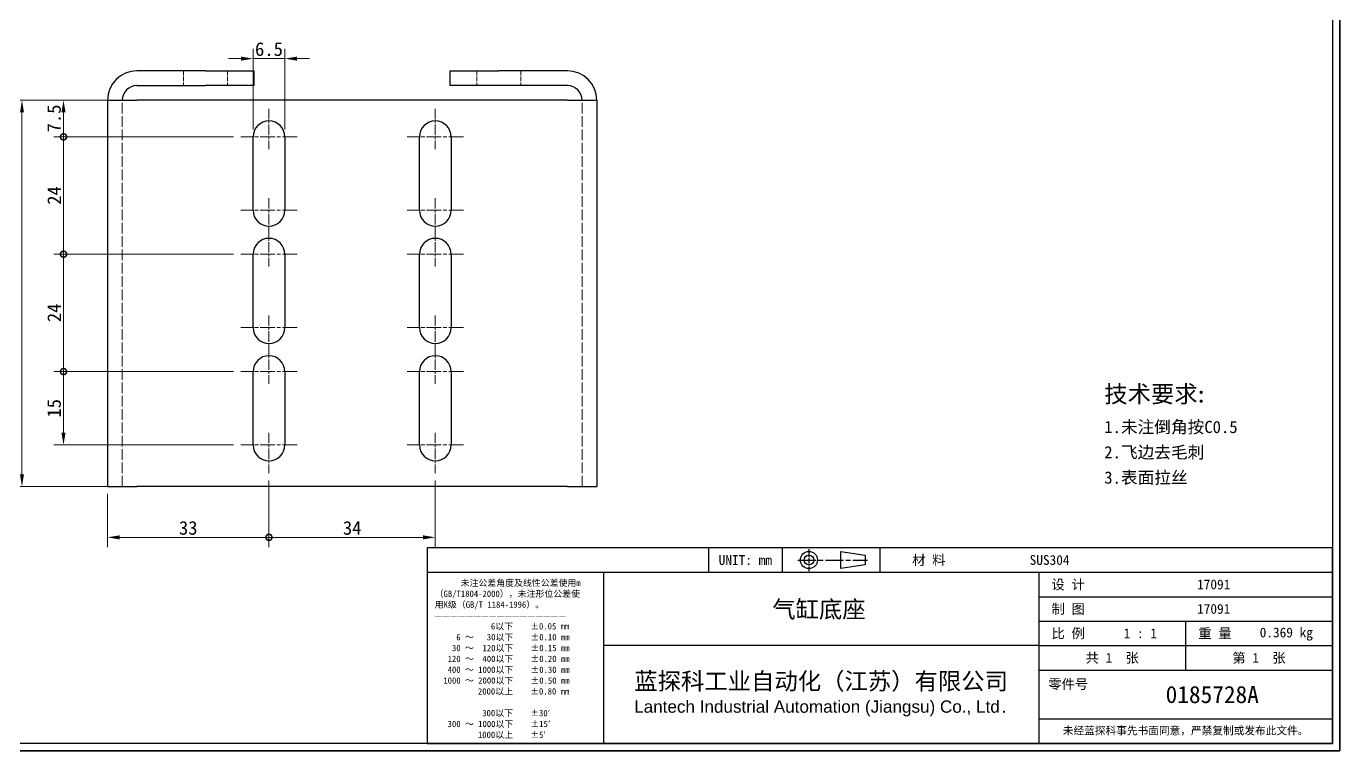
# Model space of a CAD drawing. Header units: millimetres. Extents: x 6 to 415, y 5 to 292.
# Drawn here: x 146 to 414.5, y 5.5 to 153.7 of the extents above; entities that cross this region are included whole.
import ezdxf
from ezdxf.enums import TextEntityAlignment as Align

# ---------------------------------------------------------------- set-up
doc = ezdxf.new("R2010")
doc.units = ezdxf.units.MM
doc.linetypes.add('CHAIN', pattern=[0.3543, 0.2362, -0.0295, 0.0591, -0.0295])
doc.linetypes.add('DASHED', pattern=[0.2067, 0.1654, -0.0413])
for name, color, linetype, lineweight in [('1', 7, 'Continuous', 18), ('可见 (ISO)', 7, 'Continuous', 25), ('图框 (ISO)', 7, 'Continuous', 35), ('标题 (ISO)', 7, 'Continuous', 25)]:
    doc.layers.add(name, color=color, linetype=linetype, lineweight=lineweight)
for name, color, linetype, lineweight, true_color in [('中心标记 (ISO)', 1, 'CHAIN', 18, 0xff0000), ('尺寸 (ISO)', 7, 'Continuous', 18, 0x008000), ('符号 (ISO)', 7, 'Continuous', 18, 0x008000), ('隐藏 (ISO)', 5, 'DASHED', 18, 0x0000ff)]:
    doc.layers.add(name, color=color, linetype=linetype, lineweight=lineweight, true_color=true_color)
doc.styles.add('文本样式164', font='SimSun.ttf')
doc.styles.add('文本样式165', font='SimSun.ttf')
doc.styles.add('文本样式74', font='SimSun.ttf')
doc.styles.add('最新国标', font='simfang.ttf')
doc.styles.add('注释文本 (ISO)', font='simfang.ttf')
doc.dimstyles.new('默认 (GB)', dxfattribs={"dimtxt": 2.8, "dimasz": 2.5, "dimexe": 2, "dimexo": 1.5, "dimgap": 0.5, "dimtad": 1, "dimtoh": 1, "dimdsep": 46, "dimtxsty": '最新国标', "dimcen": 0.09, "dimdle": 10, "dimclrd": 256, "dimclre": 256, "dimclrt": 256, "dimaunit": 1, "dimadec": 3, "dimazin": 2, "dimtfac": 0.535714, "dimtdec": 3, "dimtmove": 0, "dimatfit": 3, "dimfxl": 0, "dimtolj": 1, "dimlwd": -1, "dimlwe": -1, "dimarcsym": 0})

# ---------------------------------------------------------------- blocks, each defined once
blk = doc.blocks.new('图框 最新国标')
at = {"layer": '图框 (ISO)', "color": 7, "linetype": 'Continuous', "lineweight": 25}
for p, q in [((413, 290), (413, 7)), ((413, 290), (413, 7)), ((413, 7), (6, 7)), ((413, 7), (18, 7))]:
    blk.add_line(p, q, dxfattribs=at)
at = {"layer": '图框 (ISO)'}
for p, q in [((414.5, 291.5), (414.5, 5.5)), ((414.5, 5.5), (6, 5.5))]:
    blk.add_line(p, q, dxfattribs=at)
at = {"layer": '图框 (ISO)', "style": '文本样式74'}
blk.add_attdef('零件代号_001', (42.7, 287.25), '', height=2.5, rotation=180, dxfattribs=at)
blk = doc.blocks.new('标题栏 最新国标')
at = {"layer": '标题 (ISO)'}
for p, q in [((381.98, -183.84), (196.98, -183.84)), ((196.98, -183.84), (196.98, -223.84)), ((254.48, -183.84), (254.48, -188.84)), ((269.48, -183.84), (269.48, -188.84)), ((281.48, -188.09), (281.48, -184.59)), ((281.48, -184.59), (286.48, -185.34)), ((289.48, -183.84), (289.48, -188.84)), ((381.98, -223.84), (381.98, -183.84)), ((383.48, -183.84), (383.48, -225.34)), ((286.48, -187.34), (281.48, -188.09)), ((286.48, -185.34), (286.48, -187.34)), ((196.98, -188.84), (381.98, -188.84)), ((232.98, -188.84), (232.98, -223.84)), ((321.98, -188.84), (321.98, -223.84)), ((321.98, -193.84), (381.98, -193.84)), ((321.98, -198.84), (381.98, -198.84)), ((351.98, -198.84), (351.98, -208.84)), ((321.98, -203.84), (232.98, -203.84)), ((321.98, -203.84), (381.98, -203.84)), ((321.98, -208.84), (381.98, -208.84)), ((321.98, -218.84), (381.98, -218.84)), ((196.98, -223.84), (381.98, -223.84)), ((383.48, -225.34), (196.98, -225.34))]:
    blk.add_line(p, q, dxfattribs=at)
at = {"layer": '标题 (ISO)', "linetype": 'CHAIN', "ltscale": 5.000333}
blk.add_line((274.98, -184.09), (274.98, -188.59), dxfattribs=at)
at = {"layer": '标题 (ISO)', "linetype": 'CHAIN', "ltscale": 15.834605}
blk.add_line((272.73, -186.34), (286.98, -186.34), dxfattribs=at)
at = {"layer": '标题 (ISO)'}
for radius in [1.75, 1]:
    blk.add_circle((274.98, -186.34), radius, dxfattribs=at)
at = {"layer": '1', "style": '文本样式164'}
for s, p in [('材 料', (299.48, -186.34)), ('UNIT: mm', (261.98, -186.34)), ('设 计', (327.98, -191.34)), ('制 图', (327.98, -196.34)), ('比 例', (327.98, -201.34)), ('重 量', (357.98, -201.34)), ('共 1  张', (336.98, -206.34)), ('第 1  张', (366.98, -206.34))]:
    blk.add_text(s, height=2, dxfattribs=at).set_placement(p, align=Align.MIDDLE_CENTER)
at = {"layer": '标题 (ISO)', "style": '注释文本 (ISO)'}
for s, insert, char_height, attachment_point, line_spacing_factor in [('\\fSimSun|b0|i0;{\\H1.3000;      未注公差角度及线性公差使用m\\P}\\fSimSun|b0|i0;{\\H1.3000;（GB/T1804-2000），未注形位公差使\\P}\\fSimSun|b0|i0;{\\H1.3000;用K级（GB/T 1184-1996）。\\P}\\fSimSun|b0|i0;{\\H1.3000;—————————————————\\P}\\fSimSun|b0|i0;{\\H1.3000;             6以下    ±0.05 mm\\P}\\fSimSun|b0|i0;{\\H1.3000;     6 ～   30以下    ±0.10 mm\\P}\\fSimSun|b0|i0;{\\H1.3000;    30 ～  120以下    ±0.15 mm\\P}\\fSimSun|b0|i0;{\\H1.3000;   120 ～  400以下    ±0.20 mm\\P}\\fSimSun|b0|i0;{\\H1.3000;   400 ～ 1000以下    ±0.30 mm\\P}\\fSimSun|b0|i0;{\\H1.3000;  1000 ～ 2000以下    ±0.50 mm\\P}\\fSimSun|b0|i0;{\\H1.3000;          2000以上    ±0.80 mm\\P}\\fSimSun|b0|i0;{\\H1.3000;\\P}\\fSimSun|b0|i0;{\\H1.3000;           300以下    ±30′\\P}\\fSimSun|b0|i0;{\\H1.3000;   300 ～ 1000以下    ±15′\\P}\\fSimSun|b0|i0;{\\H1.3000;          1000以上    ±5′}', (198.48, -206.63), 1.3, 4, 1.023913), ('{\\fMicrosoft YaHei|b0|i0|c134|p34;\\H1.75x;蓝探科工业自动化（江苏）有限公司\\P\\fArial|b0|i0|c0|p34;\\H0.71429x;Lantech Industrial Automation (Jiangsu) Co., Ltd\\fFangSong|b0|i0|c134|p49;.\\H1.15195x; }', (277.48, -213.84), 2, 5, 0.978695)]:
    blk.add_mtext(s, dxfattribs=dict(at, insert=insert, char_height=char_height, attachment_point=attachment_point, line_spacing_factor=line_spacing_factor))
at = {"layer": '标题 (ISO)', "attachment_point": 5, "style": '注释文本 (ISO)'}
for s, insert, char_height in [('\\fFangSong|b0|i0;零件号', (327.98, -211.84), 2), ('\\fSimSun|b0|i0;{\\H1.6000;未经蓝探科事先书面同意，严禁复制或发布此文件。}', (351.98, -221.34), 1.6)]:
    blk.add_mtext(s, dxfattribs=dict(at, insert=insert, char_height=char_height))
at = {"layer": '标题 (ISO)'}
for tag, p, height, style in [('材料_001', (320.09, -187.33), 2, '注释文本 (ISO)'), ('设计人_001', (354.32, -192.33), 2, '注释文本 (ISO)'), ('库存编号_001', (267.48, -198.17), 3.5, '文本样式165'), ('设计人_001', (354.32, -197.33), 2, '注释文本 (ISO)'), ('视图比例_001', (339.32, -202.33), 2, '注释文本 (ISO)'), ('质量\\P3;_001', (367.12, -202.16), 2, '注释文本 (ISO)'), ('零件代号_001', (347.9, -215.59), 3.5, '文本样式165')]:
    blk.add_attdef(tag, p, '', height=height, dxfattribs=dict(at, style=style))
blk = doc.blocks.new('_DotSmall')
at = {"color": 0, "linetype": 'ByBlock', "const_width": 0.5}
blk.add_lwpolyline([(-0.0625, 0, 1), (0.0625, 0, 1)], format="xyb", close=True, dxfattribs=at)
blk = doc.blocks.new('*D31')
at = {"layer": 'Defpoints', "color": 0, "transparency": 16777216}
for p in [(153.63, 83.04), (189.88, 83.04), (189.88, 68.04)]:
    blk.add_point(p, dxfattribs=at)
at = {"layer": '尺寸 (ISO)', "color": 116, "true_color": 0x00803f, "transparency": 16777216}
for p, q in [((188.38, 83.04), (151.63, 83.04)), ((153.63, 70.54), (153.63, 83.04)), ((188.38, 68.04), (151.63, 68.04))]:
    blk.add_line(p, q, dxfattribs=at)
blk.add_solid([(153.21, 70.54), (154.05, 70.54), (153.63, 68.04)], dxfattribs=at)
at = {"layer": '尺寸 (ISO)', "color": 116, "true_color": 0x00803f, "transparency": 16777216, "xscale": 2.5, "yscale": 2.5, "zscale": 2.5, "rotation": 90}
blk.add_blockref('_DotSmall', (153.63, 83.04), dxfattribs=at)
at = {"layer": '尺寸 (ISO)', "transparency": 16777216, "insert": (151.71, 75.53), "char_height": 2.8, "attachment_point": 5, "rotation": 90, "style": '最新国标'}
blk.add_mtext('\\A1;15', dxfattribs=at)
blk = doc.blocks.new('*D33')
at = {"layer": 'Defpoints', "color": 0, "transparency": 16777216}
for p in [(153.63, 138.54), (168.63, 138.54), (189.88, 131.04)]:
    blk.add_point(p, dxfattribs=at)
at = {"layer": '尺寸 (ISO)', "color": 116, "true_color": 0x00803f, "transparency": 16777216}
for p, q in [((167.13, 138.54), (151.63, 138.54)), ((153.63, 131.04), (153.63, 136.04)), ((188.38, 131.04), (151.63, 131.04))]:
    blk.add_line(p, q, dxfattribs=at)
blk.add_solid([(153.21, 136.04), (154.05, 136.04), (153.63, 138.54)], dxfattribs=at)
at = {"layer": '尺寸 (ISO)', "color": 116, "true_color": 0x00803f, "transparency": 16777216, "xscale": 2.5, "yscale": 2.5, "zscale": 2.5, "rotation": 270}
blk.add_blockref('_DotSmall', (153.63, 131.04), dxfattribs=at)
at = {"layer": '尺寸 (ISO)', "transparency": 16777216, "insert": (151.7, 134.8), "char_height": 2.8, "attachment_point": 5, "rotation": 90, "style": '最新国标'}
blk.add_mtext('\\A1;7.5', dxfattribs=at)
blk = doc.blocks.new('*D34')
at = {"layer": 'Defpoints', "color": 0, "transparency": 16777216}
for p in [(153.63, 131.04), (189.88, 131.04), (189.88, 107.04)]:
    blk.add_point(p, dxfattribs=at)
at = {"layer": '尺寸 (ISO)', "color": 116, "true_color": 0x00803f, "transparency": 16777216}
for p, q in [((188.38, 131.04), (151.63, 131.04)), ((153.63, 107.04), (153.63, 131.04)), ((188.38, 107.04), (151.63, 107.04))]:
    blk.add_line(p, q, dxfattribs=at)
at = {"layer": '尺寸 (ISO)', "color": 116, "true_color": 0x00803f, "transparency": 16777216, "xscale": 2.5, "yscale": 2.5, "zscale": 2.5}
for p, rotation in [((153.63, 131.04), 90), ((153.63, 107.04), 270)]:
    blk.add_blockref('_DotSmall', p, dxfattribs=dict(at, rotation=rotation))
at = {"layer": '尺寸 (ISO)', "transparency": 16777216, "insert": (151.73, 119.05), "char_height": 2.8, "attachment_point": 5, "rotation": 90, "style": '最新国标'}
blk.add_mtext('\\A1;24', dxfattribs=at)
blk = doc.blocks.new('*D35')
at = {"layer": 'Defpoints', "color": 0, "transparency": 16777216}
for p in [(153.63, 107.04), (189.88, 107.04), (189.88, 83.04)]:
    blk.add_point(p, dxfattribs=at)
at = {"layer": '尺寸 (ISO)', "color": 116, "true_color": 0x00803f, "transparency": 16777216}
for p, q in [((188.38, 107.04), (151.63, 107.04)), ((153.63, 83.04), (153.63, 107.04)), ((188.38, 83.04), (151.63, 83.04))]:
    blk.add_line(p, q, dxfattribs=at)
at = {"layer": '尺寸 (ISO)', "color": 116, "true_color": 0x00803f, "transparency": 16777216, "xscale": 2.5, "yscale": 2.5, "zscale": 2.5}
for p, rotation in [((153.63, 107.04), 90), ((153.63, 83.04), 270)]:
    blk.add_blockref('_DotSmall', p, dxfattribs=dict(at, rotation=rotation))
at = {"layer": '尺寸 (ISO)', "transparency": 16777216, "insert": (151.73, 95.05), "char_height": 2.8, "attachment_point": 5, "rotation": 90, "style": '最新国标'}
blk.add_mtext('\\A1;24', dxfattribs=at)
blk = doc.blocks.new('*D36')
at = {"layer": 'Defpoints', "color": 0, "transparency": 16777216}
for p in [(168.63, 138.54), (145.14, 59.54), (168.63, 59.54)]:
    blk.add_point(p, dxfattribs=at)
at = {"layer": '尺寸 (ISO)', "color": 116, "true_color": 0x00803f, "transparency": 16777216}
for p, q in [((167.13, 138.54), (143.14, 138.54)), ((145.14, 136.04), (145.14, 62.04)), ((167.13, 59.54), (143.14, 59.54))]:
    blk.add_line(p, q, dxfattribs=at)
for points in [[(144.73, 136.04), (145.56, 136.04), (145.14, 138.54)], [(144.73, 62.04), (145.56, 62.04), (145.14, 59.54)]]:
    blk.add_solid(points, dxfattribs=at)
at = {"layer": '尺寸 (ISO)', "transparency": 16777216, "insert": (143.23, 99.04), "char_height": 2.8, "attachment_point": 5, "rotation": 90, "style": '最新国标'}
blk.add_mtext('\\A1;79', dxfattribs=at)
blk = doc.blocks.new('*D37')
at = {"layer": 'Defpoints', "color": 0, "transparency": 16777216}
for p in [(195.63, 62.29), (162.63, 59.54), (195.63, 49.14)]:
    blk.add_point(p, dxfattribs=at)
at = {"layer": '尺寸 (ISO)', "color": 116, "true_color": 0x00803f, "transparency": 16777216}
for p, q in [((195.63, 60.79), (195.63, 47.14)), ((162.63, 58.04), (162.63, 47.14)), ((165.13, 49.14), (195.63, 49.14))]:
    blk.add_line(p, q, dxfattribs=at)
blk.add_solid([(165.13, 49.55), (165.13, 48.72), (162.63, 49.14)], dxfattribs=at)
at = {"layer": '尺寸 (ISO)', "color": 116, "true_color": 0x00803f, "transparency": 16777216, "xscale": 2.5, "yscale": 2.5, "zscale": 2.5}
blk.add_blockref('_DotSmall', (195.63, 49.14), dxfattribs=at)
at = {"layer": '尺寸 (ISO)', "transparency": 16777216, "insert": (179.12, 51.05), "char_height": 2.8, "attachment_point": 5, "style": '最新国标'}
blk.add_mtext('\\A1;33', dxfattribs=at)
blk = doc.blocks.new('*D38')
at = {"layer": 'Defpoints', "color": 0, "transparency": 16777216}
for p in [(195.63, 62.29), (229.63, 62.29), (229.63, 49.14)]:
    blk.add_point(p, dxfattribs=at)
at = {"layer": '尺寸 (ISO)', "color": 116, "true_color": 0x00803f, "transparency": 16777216}
for p, q in [((195.63, 60.79), (195.63, 47.14)), ((229.63, 60.79), (229.63, 47.14)), ((195.63, 49.14), (227.13, 49.14))]:
    blk.add_line(p, q, dxfattribs=at)
blk.add_solid([(227.13, 49.55), (227.13, 48.72), (229.63, 49.14)], dxfattribs=at)
at = {"layer": '尺寸 (ISO)', "color": 116, "true_color": 0x00803f, "transparency": 16777216, "xscale": 2.5, "yscale": 2.5, "zscale": 2.5, "rotation": 180}
blk.add_blockref('_DotSmall', (195.63, 49.14), dxfattribs=at)
at = {"layer": '尺寸 (ISO)', "transparency": 16777216, "insert": (212.64, 51.05), "char_height": 2.8, "attachment_point": 5, "style": '最新国标'}
blk.add_mtext('\\A1;34', dxfattribs=at)
blk = doc.blocks.new('*D39')
at = {"layer": 'Defpoints', "color": 0, "transparency": 16777216}
for p in [(198.88, 147.04), (192.38, 131.04), (198.88, 131.04)]:
    blk.add_point(p, dxfattribs=at)
at = {"layer": '尺寸 (ISO)', "color": 116, "true_color": 0x00803f, "transparency": 16777216}
for p, q in [((192.38, 132.54), (192.38, 149.04)), ((198.88, 132.54), (198.88, 149.04)), ((189.88, 147.04), (187.38, 147.04)), ((192.38, 147.04), (194.88, 147.04)), ((194.88, 147.04), (196.38, 147.04)), ((198.88, 147.04), (196.38, 147.04)), ((201.38, 147.04), (203.88, 147.04))]:
    blk.add_line(p, q, dxfattribs=at)
for points in [[(189.88, 147.45), (189.88, 146.62), (192.38, 147.04)], [(201.38, 147.45), (201.38, 146.62), (198.88, 147.04)]]:
    blk.add_solid(points, dxfattribs=at)
at = {"layer": '尺寸 (ISO)', "transparency": 16777216, "insert": (195.63, 148.96), "char_height": 2.8, "attachment_point": 5, "style": '最新国标'}
blk.add_mtext('\\A1;6.5', dxfattribs=at)

msp = doc.modelspace()

# ---------------------------------------------------------------- linework, layer by layer
at = {"layer": '中心标记 (ISO)', "ltscale": 9.167361}
for p, q in [((195.628, 136.787), (195.628, 128.537)), ((229.628, 136.787), (229.628, 128.537)), ((195.628, 118.537), (195.628, 110.287)), ((229.628, 118.537), (229.628, 110.287)), ((195.628, 112.787), (195.628, 104.537)), ((229.628, 112.787), (229.628, 104.537)), ((195.628, 94.537), (195.628, 86.287)), ((229.628, 94.537), (229.628, 86.287)), ((195.628, 88.787), (195.628, 80.537)), ((229.628, 88.787), (229.628, 80.537)), ((195.628, 70.537), (195.628, 62.287)), ((229.628, 70.537), (229.628, 62.287))]:
    msp.add_line(p, q, dxfattribs=at)
at = {"layer": '中心标记 (ISO)', "ltscale": 12.778786}
for p, q in [((201.378, 131.037), (189.878, 131.037)), ((235.378, 131.037), (223.878, 131.037)), ((201.378, 116.037), (189.878, 116.037)), ((235.378, 116.037), (223.878, 116.037)), ((201.378, 107.037), (189.878, 107.037)), ((235.378, 107.037), (223.878, 107.037)), ((201.378, 92.037), (189.878, 92.037)), ((235.378, 92.037), (223.878, 92.037)), ((201.378, 83.037), (189.878, 83.037)), ((235.378, 83.037), (223.878, 83.037)), ((201.378, 68.037), (189.878, 68.037)), ((235.378, 68.037), (223.878, 68.037))]:
    msp.add_line(p, q, dxfattribs=at)
at = {"layer": '可见 (ISO)'}
for p, q in [((182.628, 144.537), (168.628, 144.537)), ((182.628, 144.537), (192.628, 144.537)), ((192.628, 141.537), (192.628, 144.537)), ((232.628, 144.537), (232.628, 141.537)), ((232.628, 144.537), (242.628, 144.537)), ((256.628, 144.537), (242.628, 144.537)), ((168.628, 141.537), (182.628, 141.537)), ((192.628, 141.537), (182.628, 141.537)), ((242.628, 141.537), (232.628, 141.537)), ((256.628, 141.537), (242.628, 141.537)), ((162.628, 138.537), (162.628, 59.537)), ((162.628, 138.537), (168.628, 138.537)), ((256.628, 138.537), (168.628, 138.537)), ((256.628, 138.537), (262.628, 138.537)), ((262.628, 138.537), (262.628, 59.537)), ((192.378, 116.037), (192.378, 131.037)), ((198.878, 131.037), (198.878, 116.037)), ((226.378, 116.037), (226.378, 131.037)), ((232.878, 131.037), (232.878, 116.037)), ((192.378, 92.037), (192.378, 107.037)), ((198.878, 107.037), (198.878, 92.037)), ((226.378, 92.037), (226.378, 107.037)), ((232.878, 107.037), (232.878, 92.037)), ((192.378, 68.037), (192.378, 83.037)), ((198.878, 83.037), (198.878, 68.037)), ((226.378, 68.037), (226.378, 83.037)), ((232.878, 83.037), (232.878, 68.037)), ((162.628, 59.537), (168.628, 59.537)), ((256.628, 59.537), (168.628, 59.537)), ((256.628, 59.537), (262.628, 59.537))]:
    msp.add_line(p, q, dxfattribs=at)
for centre, radius, start, end in [((168.628, 138.537), 6, 90, 180), ((256.628, 138.537), 6, 0, 90), ((168.628, 138.537), 3, 90, 180), ((256.628, 138.537), 3, 0, 90), ((195.628, 131.037), 3.25, 0, 180), ((229.628, 131.037), 3.25, 0, 180), ((195.628, 116.037), 3.25, 180, 0), ((229.628, 116.037), 3.25, 180, 0), ((195.628, 107.037), 3.25, 0, 180), ((229.628, 107.037), 3.25, 0, 180), ((195.628, 92.037), 3.25, 180, 0), ((229.628, 92.037), 3.25, 180, 0), ((195.628, 83.037), 3.25, 0, 180), ((229.628, 83.037), 3.25, 0, 180), ((195.628, 68.037), 3.25, 180, 0), ((229.628, 68.037), 3.25, 180, 0)]:
    msp.add_arc(centre, radius, start, end, dxfattribs=at)
at = {"layer": '隐藏 (ISO)', "ltscale": 5.71399}
for p, q in [((178.128, 144.537), (178.128, 141.537)), ((187.128, 144.537), (187.128, 141.537)), ((238.128, 144.537), (238.128, 141.537)), ((247.128, 144.537), (247.128, 141.537))]:
    msp.add_line(p, q, dxfattribs=at)
at = {"layer": '隐藏 (ISO)', "ltscale": 13.179187}
for p, q in [((165.628, 59.537), (165.628, 138.537)), ((259.628, 59.537), (259.628, 138.537))]:
    msp.add_line(p, q, dxfattribs=at)

# ---------------------------------------------------------------- block references
msp.add_blockref('图框 最新国标', (0, 0))
ref = msp.add_blockref('标题栏 最新国标', (31.017, 230.844))
ref.add_attrib('零件代号_001', '0185728A', (378.92, 15.25), dxfattribs={"layer": '标题 (ISO)', "height": 3.5, "style": '文本样式165'})
ref.add_attrib('库存编号_001', '气缸底座', (298.499, 32.672), dxfattribs={"layer": '标题 (ISO)', "height": 3.5, "style": '文本样式165'})
ref.add_attrib('质量\\P3;_001', '0.369 kg', (398.137, 28.683), dxfattribs={"layer": '标题 (ISO)', "height": 2, "style": '注释文本 (ISO)'})
ref.add_attrib('视图比例_001', '1 : 1', (370.337, 28.517), dxfattribs={"layer": '标题 (ISO)', "height": 2, "style": '注释文本 (ISO)'})
ref.add_attrib('设计人_001', '17091', (385.337, 38.511), dxfattribs={"layer": '标题 (ISO)', "height": 2, "style": '注释文本 (ISO)'})
ref.add_attrib('设计人_001', '17091', (385.337, 33.511), dxfattribs={"layer": '标题 (ISO)', "height": 2, "style": '注释文本 (ISO)'})
ref.add_attrib('材料_001', 'SUS304', (351.111, 43.511), dxfattribs={"layer": '标题 (ISO)', "height": 2, "style": '注释文本 (ISO)'})

# ---------------------------------------------------------------- texts
at = {"layer": '符号 (ISO)', "insert": (366.371, 70.027), "char_height": 2, "width": 29.94152, "attachment_point": 4, "line_spacing_factor": 1.240703, "style": '注释文本 (ISO)'}
msp.add_mtext('{\\H1.75x;技术要求\\fCalibri|b0|i0|c0|p34;:\\fFangSong|b0|i0|c134|p49;\\P\\H0.71429x;1.未注倒角按C0.5\\P2.飞边去毛刺\\P3.表面拉丝}', dxfattribs=at)

# ---------------------------------------------------------------- dimensions: what is measured, and where the dimension line sits
at = {"layer": '尺寸 (ISO)', "color": 116, "true_color": 0x00803f}
dim = msp.add_linear_dim(base=(198.878, 147.037), p1=(192.378, 131.037), p2=(198.878, 131.037), dimstyle='默认 (GB)', override={"dimgap": 0.5, "dimtoh": 0, "dimdec": 2, "dimtol": 0, "dimlim": 0, "dimtp": 0, "dimtm": 0, "dimtdec": 3, "dimtofl": 0}, dxfattribs=at)
dim.commit()
dim.dimension.update_dxf_attribs({"geometry": '*D39', "text_midpoint": (195.628, 147.037), "dimtype": 160})
for base, p1, p2, angle, override, picture, middle in [((145.142, 59.537), (168.628, 138.537), (168.628, 59.537), 90, {"dimgap": 0.5, "dimtoh": 0, "dimdec": 2, "dimtol": 0, "dimlim": 0, "dimtp": 0, "dimtm": 0, "dimtdec": 3, "dimtofl": 0, "dimatfit": 1}, '*D36', (145.142, 99.037)), ((153.628, 138.537), (189.878, 131.037), (168.628, 138.537), 90, {"dimgap": 0.5, "dimtoh": 0, "dimdec": 2, "dimblk1": 'DotSmall', "dimsah": 1, "dimdle": 0, "dimtol": 0, "dimlim": 0, "dimtp": 0, "dimtm": 0, "dimtdec": 3, "dimtofl": 0, "dimatfit": 1}, '*D33', (153.628, 134.797)), ((153.628, 131.037), (189.878, 107.037), (189.878, 131.037), 90, {"dimgap": 0.5, "dimtoh": 0, "dimdec": 2, "dimblk1": 'DotSmall', "dimblk2": 'DotSmall', "dimsah": 1, "dimdle": 0, "dimtol": 0, "dimlim": 0, "dimtp": 0, "dimtm": 0, "dimtdec": 3, "dimtofl": 0, "dimatfit": 1}, '*D34', (153.628, 119.047)), ((153.628, 107.037), (189.878, 83.037), (189.878, 107.037), 90, {"dimgap": 0.5, "dimtoh": 0, "dimdec": 2, "dimblk1": 'DotSmall', "dimblk2": 'DotSmall', "dimsah": 1, "dimdle": 0, "dimtol": 0, "dimlim": 0, "dimtp": 0, "dimtm": 0, "dimtdec": 3, "dimtofl": 0, "dimatfit": 1}, '*D35', (153.628, 95.047)), ((153.628, 83.037), (189.878, 68.037), (189.878, 83.037), 90, {"dimgap": 0.5, "dimtoh": 0, "dimdec": 2, "dimblk2": 'DotSmall', "dimsah": 1, "dimdle": 0, "dimtol": 0, "dimlim": 0, "dimtp": 0, "dimtm": 0, "dimtdec": 3, "dimtofl": 0, "dimatfit": 1}, '*D31', (153.628, 75.527)), ((195.628, 49.137), (162.628, 59.537), (195.628, 62.287), 180, {"dimgap": 0.5, "dimtoh": 0, "dimdec": 2, "dimblk2": 'DotSmall', "dimsah": 1, "dimdle": 0, "dimtol": 0, "dimlim": 0, "dimtp": 0, "dimtm": 0, "dimtdec": 3, "dimtofl": 0, "dimatfit": 1}, '*D37', (179.118, 49.137)), ((229.628, 49.137), (195.628, 62.287), (229.628, 62.287), 180, {"dimgap": 0.5, "dimtoh": 0, "dimdec": 2, "dimblk1": 'DotSmall', "dimsah": 1, "dimdle": 0, "dimtol": 0, "dimlim": 0, "dimtp": 0, "dimtm": 0, "dimtdec": 3, "dimtofl": 0, "dimatfit": 1}, '*D38', (212.638, 49.137))]:
    dim = msp.add_linear_dim(base=base, p1=p1, p2=p2, angle=angle, dimstyle='默认 (GB)', override=override, dxfattribs=at)
    dim.commit()
    dim.dimension.update_dxf_attribs({"geometry": picture, "text_midpoint": middle, "dimtype": 160})

doc.saveas('drawing.dxf')
